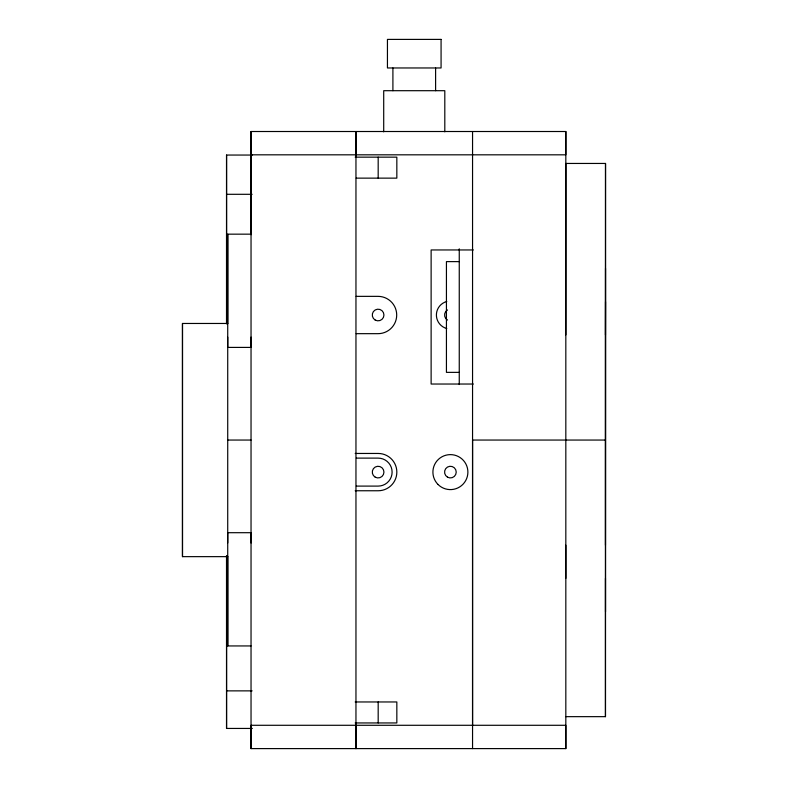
<?xml version="1.0" encoding="UTF-8"?>
<svg xmlns="http://www.w3.org/2000/svg" width="788" height="788" viewBox="0 0 788 788"><rect width="100%" height="100%" fill="white"/><g stroke="black" fill="none" stroke-linecap="round" stroke-linejoin="round"><path stroke-width="1.18" d="M227.722 556.643L182.481 556.643L182.481 323.464L227.722 323.464M252.357 728.437L226.55 728.437L226.55 556.298M226.55 323.898L226.55 155.049L252.357 155.049M251.037 645.943L227.722 645.943L227.722 556.397M227.722 543.001L227.722 532.698L251.037 532.698L251.037 543.001M227.722 645.943L227.722 234.164L251.037 234.164M251.037 748.6L251.037 725.285L565.823 725.285L565.823 748.6L251.037 748.6L251.037 131.507L565.823 131.507L565.823 748.6M355.959 725.285L355.959 748.6L355.959 131.507L355.959 154.822M378.181 722.951L378.181 701.96M378.181 178.137L378.181 157.157M472.554 725.285L472.554 440.049L605.46 440.059M565.823 131.507L565.823 154.822L251.037 154.822M565.823 716.656L605.46 716.656L605.46 578.353M605.46 545.188L605.519 163.451L565.882 163.451L565.823 334.92M605.519 611.734L605.519 268.383M605.46 334.93L605.519 301.755M355.191 157.157L396.837 157.157L396.837 178.137L356.235 178.137M226.55 194.301L252.13 194.301M473.352 249.954L431.125 249.954L431.125 384.032L473.352 384.032M459.256 261.616L446.432 261.616L446.432 372.369L459.256 372.369M356.166 296.357L378.043 296.357A18.656 18.656 0 0 1 396.699 315.013A18.656 18.656 0 0 1 378.043 333.669L356.196 333.669M227.722 440.049L251.037 440.049M355.191 453.455L378.181 453.455A18.656 18.656 0 0 1 396.837 472.111A18.656 18.656 0 0 1 378.181 490.757L355.191 490.757M356.383 458.114L378.112 458.114A13.987 13.987 0 0 1 392.109 472.111A13.987 13.987 0 0 1 378.112 486.097L356.383 486.097M226.55 690.869L252.13 690.869M355.191 701.96L396.837 701.96L396.837 722.951L355.191 722.951M605.519 163.451L605.46 716.656M565.823 545.178L565.823 578.353M472.554 131.507L472.554 748.6M459.256 248.821L459.256 384.524M444.806 131.832L444.806 90.699L383.707 90.699L383.707 131.832M435.606 67.965L435.606 90.699M392.907 67.965L392.907 90.699M251.037 131.507L251.037 234.735M251.037 337.106L251.037 347.409L227.722 347.409L227.722 337.106M227.722 234.164L227.722 323.701M226.55 155.049L226.55 322.962M226.55 555.658L226.55 728.437M182.481 323.464L182.481 556.643M447.486 320.056A5.831 5.831 0 0 1 447.486 309.96M446.776 328.527A13.987 13.987 0 0 1 446.776 301.499M441.073 39.4L387.44 39.4L387.44 67.965L441.073 67.965L441.073 39.4M447.486 477.154A5.831 5.831 0 0 0 456.232 472.111A5.831 5.831 0 0 0 447.486 467.057A5.831 5.831 0 0 0 447.486 477.154M375.196 477.154A5.831 5.831 0 0 0 383.943 472.111A5.831 5.831 0 0 0 375.196 467.057A5.831 5.831 0 0 0 375.196 477.154M438.029 484.472A17.484 17.484 0 0 0 467.294 476.632A17.484 17.484 0 0 0 445.87 455.218A17.484 17.484 0 0 0 438.029 484.472M375.196 320.056A5.831 5.831 0 0 0 383.943 315.013A5.831 5.831 0 0 0 375.196 309.96A5.831 5.831 0 0 0 375.196 320.056"/></g></svg>
